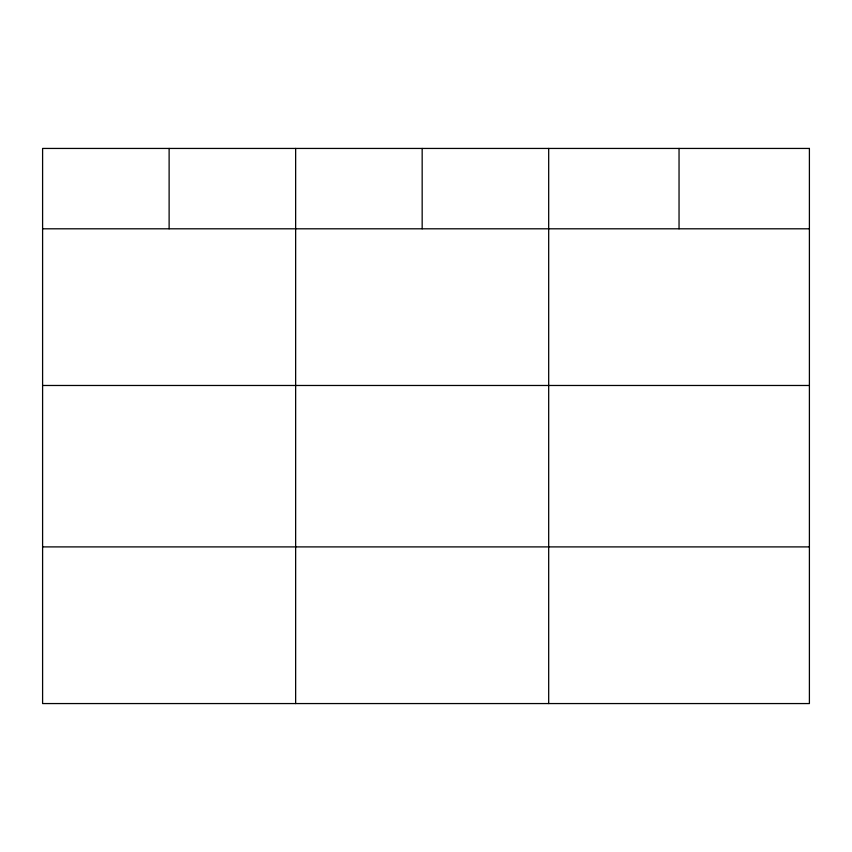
<?xml version="1.0" encoding="UTF-8"?>
<svg xmlns="http://www.w3.org/2000/svg" width="852" height="852" viewBox="0 0 852 852"><rect width="100%" height="100%" fill="white"/><g stroke="black" fill="none" stroke-linecap="round" stroke-linejoin="round"><path stroke-width="1.28" d="M42.6 228.805L809.4 228.805M42.6 385.477L809.4 385.477M42.6 546.899L809.4 546.899M679.044 148.44L679.044 228.805M548.688 148.44L548.688 703.56M422.166 148.44L422.166 228.805M295.644 148.44L295.644 703.56M169.122 148.44L169.122 228.805M809.4 148.44L42.6 148.44L42.6 703.56L809.4 703.56L809.4 148.44"/></g></svg>
